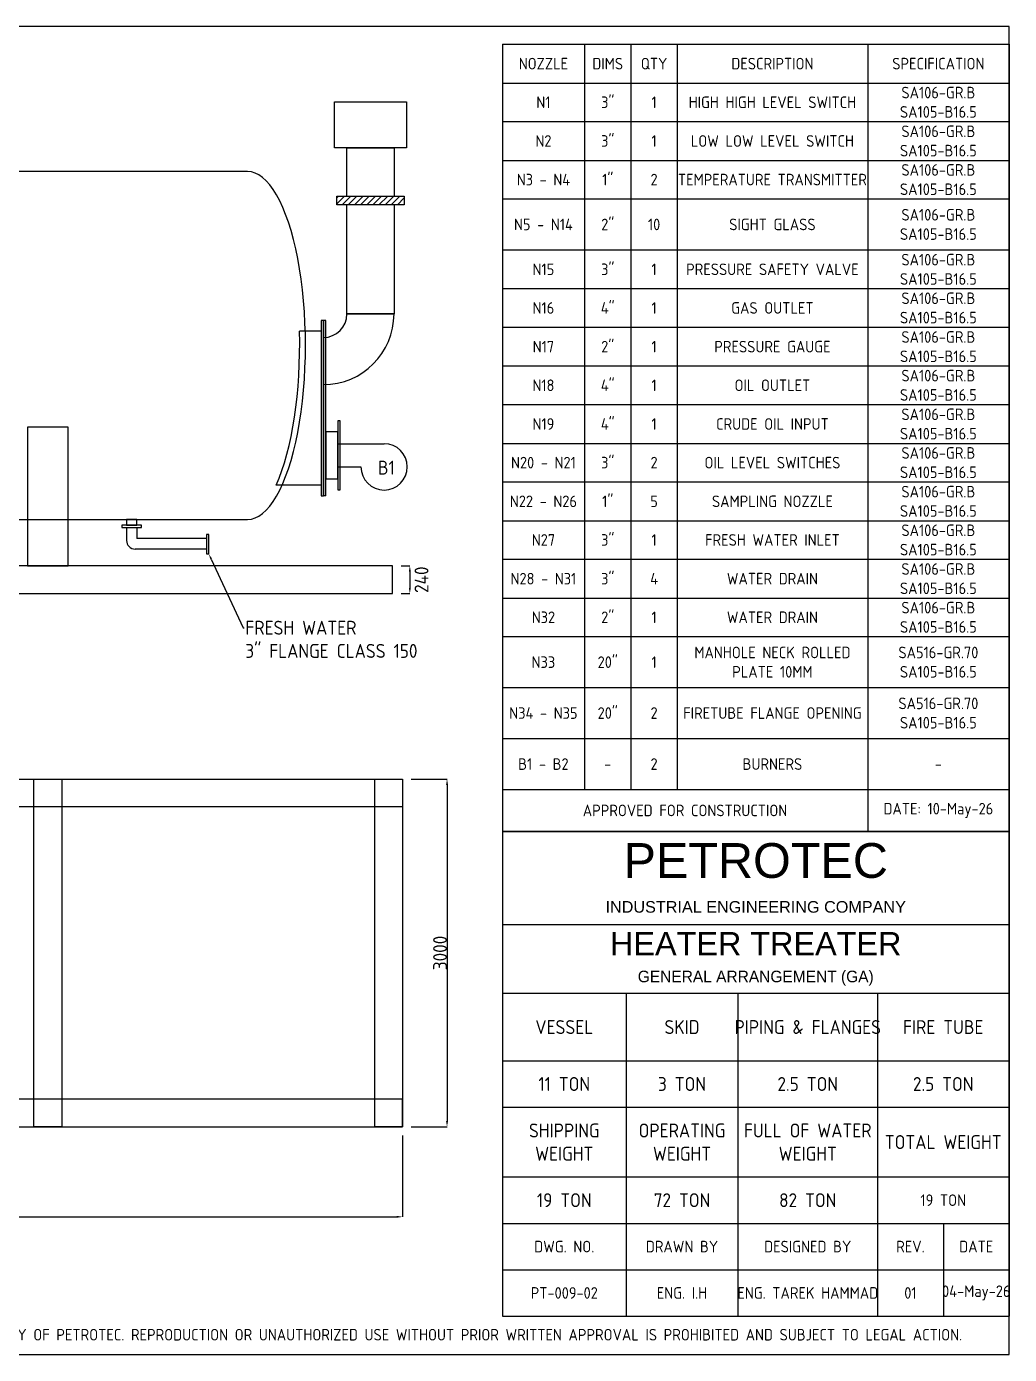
# Model space of a CAD drawing. Header units: inches. Extents: x 23330 to 45062, y 115 to 11568.
# Drawn here: x 36581 to 45062, y 115 to 11568 of the extents above; entities that cross this region are included whole.
import ezdxf
from ezdxf import colors
from ezdxf.entities.mleader import LeaderData, LeaderLine
from ezdxf.math import Vec2, Vec3

# ---------------------------------------------------------------- set-up
doc = ezdxf.new("R2010")
doc.units = ezdxf.units.IN
doc.header["$LTSCALE"] = 40
doc.header["$MEASUREMENT"] = 0
doc.styles.add('Annotative', font='arial.ttf')
doc.styles.get("Standard").update_dxf_attribs({"font": 'isocp.shx', "height": 120, "bigfont": '@extfont2.shx'})
doc.dimstyles.new('ISO-25', dxfattribs={"dimtxt": 120, "dimasz": 50, "dimexe": 1.25, "dimexo": 75, "dimtad": 1, "dimdec": 0, "dimtxsty": 'Standard', "dimcen": 0, "dimclrd": 1, "dimclre": 1, "dimclrt": 1, "dimazin": 0, "dimtfac": 1, "dimtdec": 0, "dimtmove": 0, "dimatfit": 3, "dimfxl": 1, "dimtfillclr": 1, "dimarcsym": 0})

# ---------------------------------------------------------------- blocks, each defined once
blk = doc.blocks.new('*T54')
at = {"color": 0, "linetype": 'ByBlock', "lineweight": -2, "transparency": 16777216}
for p, q in [((0, 0), (4372, 0)), ((0, 0), (0, -6788)), ((709, 0), (709, -6427)), ((1109, 0), (1109, -6427)), ((1509, 0), (1509, -6427)), ((3152, 0), (3152, -6788)), ((4372, 0), (4372, -6788)), ((0, -334), (4372, -334)), ((0, -667), (4372, -667)), ((0, -1001), (4372, -1001)), ((0, -1334), (4372, -1334)), ((0, -1774), (4372, -1774)), ((0, -2107), (4372, -2107)), ((0, -2441), (4372, -2441)), ((0, -2774), (4372, -2774)), ((0, -3108), (4372, -3108)), ((0, -3442), (4372, -3442)), ((0, -3775), (4372, -3775)), ((0, -4109), (4372, -4109)), ((0, -4442), (4372, -4442)), ((0, -4776), (4372, -4776)), ((0, -5109), (4372, -5109)), ((0, -5549), (4372, -5549)), ((0, -5988), (4372, -5988)), ((0, -6427), (4372, -6427)), ((0, -6788), (4372, -6788))]:
    blk.add_line(p, q, dxfattribs=at)
at = {"color": 0, "transparency": 16777216, "char_height": 100, "attachment_point": 5}
for s, insert, width in [('NOZZLE', (354, -167), 708.48), ('\\A1;DIMS', (909, -167), 399.88), ('\\A1;QTY', (1309, -167), 399.88), ('DESCRIPTION', (2330, -167), 1643.09), ('SPECIFICATION', (3762, -167), 1220.24), ('N1', (354, -500), 702.6), ('3"', (909, -500), 394), ('1', (1309, -500), 394), ('HIGH HIGH LEVEL SWITCH', (2330, -500), 1637.21), ('{\\C256;SA106-GR.B\\PSA105-B16.5\\P}', (3762, -500), 1214.36), ('N2', (354, -834), 702.6), ('3"', (909, -834), 394), ('1', (1309, -834), 394), ('LOW LOW LEVEL SWITCH', (2330, -834), 1637.21), ('{\\C256;SA106-GR.B\\PSA105-B16.5\\P}', (3762, -834), 1214.36), ('N3 - N4', (354, -1167), 702.6), ('1"', (909, -1167), 394), ('2', (1309, -1167), 394), ('TEMPERATURE TRANSMITTER ', (2330, -1167), 1637.21), ('{\\C256;SA106-GR.B\\PSA105-B16.5}', (3762, -1167), 1214.36), ('2"', (909, -1554), 394), ('{\\C256;SA106-GR.B\\PSA105-B16.5\\P}', (3762, -1554), 1214.36), ('N5 - N14', (354, -1554), 702.6), ('10', (1309, -1554), 394), ('{\\C256;SIGHT GLASS}', (2330, -1554), 1637.21), ('{\\C256;SA106-GR.B\\PSA105-B16.5\\P}', (3762, -1941), 1214.36), ('N15', (354, -1941), 702.6), ('3"', (909, -1941), 394), ('1', (1309, -1941), 394), ('PRESSURE SAFETY VALVE', (2330, -1941), 1637.21), ('{\\C256;SA106-GR.B\\PSA105-B16.5}', (3762, -2274), 1214.36), ('N16', (354, -2274), 702.6), ('4"', (909, -2274), 394), ('1', (1309, -2274), 394), ('GAS OUTLET', (2330, -2274), 1637.21), ('{\\C256;SA106-GR.B\\PSA105-B16.5}', (3762, -2608), 1214.36), ('N17', (354, -2608), 702.6), ('2"', (909, -2608), 394), ('1', (1309, -2608), 394), ('PRESSURE GAUGE', (2330, -2608), 1637.21), ('{\\C256;SA106-GR.B\\PSA105-B16.5}', (3762, -2941), 1214.36), ('N18', (354, -2941), 702.6), ('4"', (909, -2941), 394), ('1', (1309, -2941), 394), ('OIL OUTLET', (2330, -2941), 1637.21), ('4"', (909, -3275), 394), ('{\\C256;SA106-GR.B\\PSA105-B16.5}', (3762, -3275), 1214.36), ('N19', (354, -3275), 702.6), ('1', (1309, -3275), 394), ('CRUDE OIL INPUT', (2330, -3275), 1637.21), ('3"', (909, -3608), 394), ('{\\C256;SA106-GR.B\\PSA105-B16.5}', (3762, -3608), 1214.36), ('N20 - N21', (354, -3608), 702.6), ('2', (1309, -3608), 394), ('OIL LEVEL SWITCHES', (2330, -3608), 1637.21), ('N22 - N26', (354, -3942), 702.6), ('1"', (909, -3942), 394), ('5', (1309, -3942), 394), ('SAMPLING NOZZLE', (2330, -3942), 1637.21), ('{\\C256;SA106-GR.B\\PSA105-B16.5}', (3762, -3942), 1214.36), ('N27', (354, -4275), 702.6), ('3"', (909, -4275), 394), ('1', (1309, -4275), 394), ('FRESH WATER INLET', (2330, -4275), 1637.21), ('{\\C256;SA106-GR.B\\PSA105-B16.5}', (3762, -4275), 1214.36), ('N28 - N31', (354, -4609), 702.6), ('3"', (909, -4609), 394), ('4', (1309, -4609), 394), ('WATER DRAIN', (2330, -4609), 1637.21), ('{\\C256;SA106-GR.B\\PSA105-B16.5}', (3762, -4609), 1214.36), ('{\\C256;SA106-GR.B\\PSA105-B16.5}', (3762, -4942), 1214.36), ('N32', (354, -4942), 702.6), ('2"', (909, -4942), 394), ('1', (1309, -4942), 394), ('WATER DRAIN', (2330, -4942), 1637.21), ('20"', (909, -5329), 394), ('MANHOLE {\\C256;NECK ROLLED PLATE 10MM}', (2330, -5329), 1637.21), ('{\\C256;SA516-GR.70\\PSA105-B16.5}', (3762, -5329), 1214.36), ('N33', (354, -5329), 702.6), ('1', (1309, -5329), 394), ('N34 - N35', (354, -5768), 702.6), ('20"', (909, -5768), 394), ('2', (1309, -5768), 394), ('FIRETUBE FLANGE OPENING', (2330, -5768), 1637.21), ('{\\C256;SA516-GR.70\\PSA105-B16.5}', (3762, -5768), 1214.36), ('B1 - B2', (354, -6208), 702.6), ('2', (1309, -6208), 394), ('BURNERS', (2330, -6208), 1637.21), ('-', (909, -6208), 394), ('-', (3762, -6208), 1214.36), ('APPROVED FOR CONSTRUCTION', (1576, -6608), 3145.81), ('DATE: 10-May-26', (3762, -6608), 1214.36)]:
    blk.add_mtext(s, dxfattribs=dict(at, insert=insert, width=width))
blk = doc.blocks.new('*T53')
at = {"color": 0, "linetype": 'ByBlock', "lineweight": -2, "transparency": 16777216}
for p, q in [((0, 0), (4372, 0)), ((0, 0), (0, -4181)), ((4372, 0), (4372, -4181)), ((0, -804), (4372, -804)), ((0, -1396), (4372, -1396)), ((1068, -1396), (1068, -4181)), ((2033, -1396), (2033, -4181)), ((3237, -1396), (3237, -4181)), ((0, -1979), (4372, -1979)), ((0, -2379), (4372, -2379)), ((0, -2981), (4372, -2981)), ((0, -3381), (4372, -3381)), ((3805, -3381), (3805, -4181)), ((0, -3781), (4372, -3781)), ((0, -4181), (4372, -4181))]:
    blk.add_line(p, q, dxfattribs=at)
at = {"color": 0, "transparency": 16777216, "insert": (2186, -402), "char_height": 100, "width": 4366.17, "attachment_point": 5, "style": 'Annotative'}
blk.add_mtext('{\\H3x;PETROTEC}\\PINDUSTRIAL ENGINEERING COMPANY', dxfattribs=at)
at = {"color": 0, "transparency": 16777216, "attachment_point": 5}
for s, insert, char_height, width in [('{\\f@Arial Unicode MS|b0|i0|c0|p34;\\H2x;\\C256;HEATER TREATER^J\\Ftxt|c0;\\H0.5x;GENERAL ARRANGEMENT (GA)}', (2186, -1100), 100, 4366.17), ('VESSEL', (534, -1688), 120, 1062.3), ('SKID', (1550, -1688), 120, 958.26), ('PIPING & FLANGES', (2635, -1688), 120, 1198.21), ('FIRE TUBE', (3804, -1688), 120, 1129.4), ('11 TON', (534, -2179), 120, 1062.3), ('3 TON', (1550, -2179), 120, 958.26), ('2.5 TON', (2635, -2179), 120, 1198.21), ('2.5 TON', (3804, -2179), 120, 1129.4), ('SHIPPING WEIGHT', (534, -2680), 120, 1062.3), ('OPERATING WEIGHT', (1550, -2680), 120, 958.26), ('FULL OF WATER WEIGHT', (2635, -2680), 120, 1198.21), ('TOTAL WEIGHT', (3804, -2680), 120, 1129.4), ('19 TON', (534, -3181), 120, 1062.3), ('72 TON', (1550, -3181), 120, 958.26), ('82 TON', (2635, -3181), 120, 1198.21), ('19 TON', (3804, -3181), 100, 1129.4), ('DWG. NO.', (534, -3581), 100, 1062.3), ('DRAWN BY', (1550, -3581), 100, 958.26), ('DESIGNED BY', (2635, -3581), 100, 1198.21), ('REV.', (3521, -3581), 100, 562.65), ('DATE', (4089, -3581), 100, 560.75), ('PT-009-02', (534, -3981), 100, 1062.3), ('ENG. I.H', (1550, -3981), 100, 958.26), ('ENG. TAREK HAMMAD', (2635, -3981), 100, 1198.21), ('01', (3521, -3981), 100, 562.65), ('04-May-26', (4089, -3981), 100, 560.75)]:
    blk.add_mtext(s, dxfattribs=dict(at, insert=insert, char_height=char_height, width=width))
blk = doc.blocks.new('*D55')
at = {"color": 1, "lineweight": -2, "transparency": 16777216}
for p, q in [((39813, 6917), (39889, 6917)), ((39888, 6867), (39888, 6727)), ((39813, 6677), (39889, 6677))]:
    blk.add_line(p, q, dxfattribs=at)
at = {"color": 1, "transparency": 16777216}
for points in [[(39880, 6867), (39897, 6867), (39888, 6917)], [(39880, 6727), (39897, 6727), (39888, 6677)]]:
    blk.add_solid(points, dxfattribs=at)
at = {"layer": 'Defpoints', "color": 0, "transparency": 16777216}
for p in [(39738, 6917), (39738, 6677), (39888, 6677)]:
    blk.add_point(p, dxfattribs=at)
at = {"color": 1, "transparency": 16777216, "insert": (39989, 6797), "char_height": 120, "attachment_point": 5, "rotation": 90}
blk.add_mtext('240', dxfattribs=at)
blk = doc.blocks.new('*D63')
at = {"color": 1, "lineweight": -2, "transparency": 16777216}
for p, q in [((27825, 2003), (27825, 1301)), ((39825, 2003), (39825, 1301)), ((27875, 1302), (39775, 1302))]:
    blk.add_line(p, q, dxfattribs=at)
at = {"color": 1, "transparency": 16777216}
for points in [[(27875, 1311), (27875, 1294), (27825, 1302)], [(39775, 1311), (39775, 1294), (39825, 1302)]]:
    blk.add_solid(points, dxfattribs=at)
at = {"layer": 'Defpoints', "color": 0, "transparency": 16777216}
for p in [(27825, 2078), (39825, 2078), (39825, 1302)]:
    blk.add_point(p, dxfattribs=at)
at = {"color": 1, "transparency": 16777216, "insert": (33825, 1363), "char_height": 120, "attachment_point": 5}
blk.add_mtext('12000', dxfattribs=at)
blk = doc.blocks.new('*D65')
at = {"color": 1, "lineweight": -2, "transparency": 16777216}
for p, q in [((39900, 5078), (40210, 5078)), ((40209, 5028), (40209, 2128)), ((39900, 2078), (40210, 2078))]:
    blk.add_line(p, q, dxfattribs=at)
at = {"color": 1, "transparency": 16777216}
for points in [[(40201, 5028), (40218, 5028), (40209, 5078)], [(40201, 2128), (40218, 2128), (40209, 2078)]]:
    blk.add_solid(points, dxfattribs=at)
at = {"layer": 'Defpoints', "color": 0, "transparency": 16777216}
for p in [(39825, 5078), (39825, 2078), (40209, 2078)]:
    blk.add_point(p, dxfattribs=at)
at = {"color": 1, "transparency": 16777216, "insert": (40149, 3578), "char_height": 120, "attachment_point": 5, "rotation": 90}
blk.add_mtext('3000', dxfattribs=at)

msp = doc.modelspace()

# ---------------------------------------------------------------- hatches: boundary and pattern name
h = msp.add_hatch()
h.set_pattern_fill('ANSI31', color=256, scale=300)
h.set_pattern_definition([(45, (23193.895, -32.75), (-26.516504, 26.516504), [])])
h.paths.add_polyline_path([(39839, 10106.5), (39257.9, 10106.5), (39257.9, 10031.5), (39839, 10031.5)])

# ---------------------------------------------------------------- linework, layer by layer
for p, q in [((39345.2, 9089.4), (39751.6, 9089.4)), ((39122, 8939.6), (38936, 8939.6)), ((39142, 8479.8), (39142, 8886.2)), ((39142, 7770.2), (39142, 7970.2)), ((39266, 7970.2), (39666, 7970.2)), ((39266, 7770.2), (39466, 7770.2)), ((39122, 7613.7), (38736.2, 7613.7)), ((39122, 7521), (39142, 7521)), ((39162, 7521), (39142, 7521)), ((37443.3, 7248.1), (37443.3, 7136.7)), ((37532.2, 7248.1), (37532.2, 7152.9)), ((38134.4, 7152.7), (37532.2, 7152.9)), ((38134.4, 7061.7), (37518.3, 7061.7))]:
    msp.add_line(p, q)
for points in [[(23329.7, 115.4), (45059.1, 115.4), (45059.1, 11567.9), (23329.7, 11567.9)], [(39237, 10919.7), (39859.9, 10919.7), (39859.9, 10522.4), (39237, 10522.4)], [(39257.9, 10106.5), (39839, 10106.5), (39839, 10031.5), (39257.9, 10031.5)], [(39266, 7571.7), (39286, 7571.7), (39286, 8168.7), (39266, 8168.7)], [(36589.9, 8113), (36589.9, 6917.1), (36939.9, 6917.1), (36939.9, 8113)], [(39162, 7667), (39266, 7667), (39266, 8073.4), (39162, 8073.4)], [(37403.6, 7248.1), (37571.8, 7248.1), (37571.8, 7267.1), (37403.6, 7267.1)], [(37443.3, 7267.1), (37532.2, 7267.1), (37532.2, 7317.1), (37443.3, 7317.1)], [(38134.4, 7188.4), (38134.4, 7020.2), (38153.5, 7020.2), (38153.5, 7188.4)], [(27737.7, 6677.1), (39737.7, 6677.1), (39737.7, 6917.1), (27737.7, 6917.1)], [(27824.9, 5077.9), (39824.9, 5077.9), (39824.9, 4837.9), (27824.9, 4837.9)], [(36644.9, 5077.9), (36884.9, 5077.9), (36884.9, 2077.9), (36644.9, 2077.9)], [(39584.9, 5077.9), (39824.9, 5077.9), (39824.9, 2077.9), (39584.9, 2077.9)], [(27824.9, 2077.9), (39824.9, 2077.9), (39824.9, 2317.9), (27824.9, 2317.9)]]:
    msp.add_lwpolyline(points, close=True)
for points in [[(39345.2, 10106.5), (39345.2, 10522.4), (39751.6, 10522.4), (39751.6, 10106.5)], [(38487.7, 10317.1), (28987.7, 10317.1)], [(39751.6, 10031.5), (39751.6, 9089.4), (39345.2, 9089.4), (39345.2, 10031.5)], [(39142, 7521), (39142, 9032.3), (39122, 9032.3), (39122, 8939.6), (39122, 7613.7), (39122, 7521)], [(39162, 7521), (39162, 9032.3), (39142, 9032.3), (39142, 8939.6), (39142, 7613.7), (39142, 7521)], [(28987.7, 7317.1), (38487.7, 7317.1)]]:
    msp.add_lwpolyline(points)
for centre, radius, start, end in [((39142, 9089.4), 609.6, 270, 0), ((39142, 9089.4), 203.2, 270, 0), ((39666, 7770.2), 200, 180, 90), ((37518.3, 7136.7), 75, 180, 270)]:
    msp.add_arc(centre, radius, start, end)
for centre, major_axis, start_param, end_param in [((38487.7, 8817.1), (0, -1500), 0, 3.1415927), ((38437.7, 8817.1), (0, 1500), 3.7812394, 4.7940932)]:
    msp.add_ellipse(centre, major_axis=major_axis, ratio=0.3333333, start_param=start_param, end_param=end_param)

# ---------------------------------------------------------------- block references
for name, p in [('*T54', (40686.9, 11415.1)), ('*T53', (40686.9, 4626.8))]:
    msp.add_blockref(name, p)

# ---------------------------------------------------------------- texts
at = {"insert": (39612.6, 7823.6), "char_height": 120, "attachment_point": 1}
msp.add_mtext_dynamic_manual_height_columns('B1', width=136.491, gutter_width=600, heights=[0], dxfattribs=at)
at = {"color": 5, "ltscale": 1000, "insert": (35992.4, 335.6), "char_height": 100, "width": 15213.716, "attachment_point": 1}
msp.add_mtext('{\\C256;PROPERTY OF PETROTEC. REPRODUCTION OR UNAUTHORIZED USE WITHOUT PRIOR WRITTEN APPROVAL IS PROHIBITED AND SUBJECT TO LEGAL ACTION.}', dxfattribs=at)

# ---------------------------------------------------------------- dimensions: what is measured, and where the dimension line sits
dim = msp.add_linear_dim(base=(39888.2, 6677.1), p1=(39737.7, 6917.1), p2=(39737.7, 6677.1), angle=90, dimstyle='ISO-25', override={"dimtmove": 2})
dim.commit()
dim.dimension.update_dxf_attribs({"geometry": '*D55', "text_midpoint": (39988.8, 6797.1), "dimtype": 160})
dim = msp.add_linear_dim(base=(40209.2, 2077.9), p1=(39824.9, 5077.9), p2=(39824.9, 2077.9), angle=90, dimstyle='ISO-25')
dim.commit()
dim.dimension.update_dxf_attribs({"geometry": '*D65', "text_midpoint": (40148.6, 3577.9)})
dim = msp.add_linear_dim(base=(39824.9, 1302.2), p1=(27824.9, 2077.9), p2=(39824.9, 2077.9), dimstyle='ISO-25')
dim.commit()
dim.dimension.update_dxf_attribs({"geometry": '*D63', "text_midpoint": (33824.9, 1362.9)})

# ---------------------------------------------------------------- leaders
ml = msp.add_multileader_mtext('Standard')
ml.set_content('FRESH WATER^J3" FLANGE CLASS 150', color=1)
ml.set_leader_properties(color=1, linetype='Continuous', lineweight=25)
ml.build(insert=Vec2(0, 0))
ml.multileader.update_dxf_attribs({"dogleg_length": 10, "arrow_head_size": 50})
ctx = ml.context
ctx.base_point, ctx.char_height, ctx.arrow_head_size, ctx.landing_gap_size, ctx.plane_origin = Vec3(38458.7, 6382.9), 120, 50, 10, Vec3(38153.5, 7020.2)
notes = []
notes.append((ctx, [(0, (1, 1, 0), (38448.7, 6382.9), (1, 0), 10, [(0, [(38153.5, 7020.2)], 0, [])])]))
ctx.mtext.insert, ctx.mtext.flow_direction = Vec3(38468.7, 6443), 5
for ctx, leaders in notes:
    for number, flags, end, landing, length, lines in leaders:
        leader = LeaderData()
        leader.index, (leader.has_last_leader_line, leader.has_dogleg_vector, leader.attachment_direction) = number, flags
        leader.last_leader_point, leader.dogleg_vector, leader.dogleg_length = Vec3(end), Vec3(landing), length
        for number, points, colour, breaks in lines:
            line = LeaderLine()
            line.index, line.vertices, line.color, line.breaks = number, Vec3.list(points), colors.encode_raw_color(colour), breaks
            leader.lines.append(line)
        ctx.leaders.append(leader)

doc.saveas('drawing.dxf')
